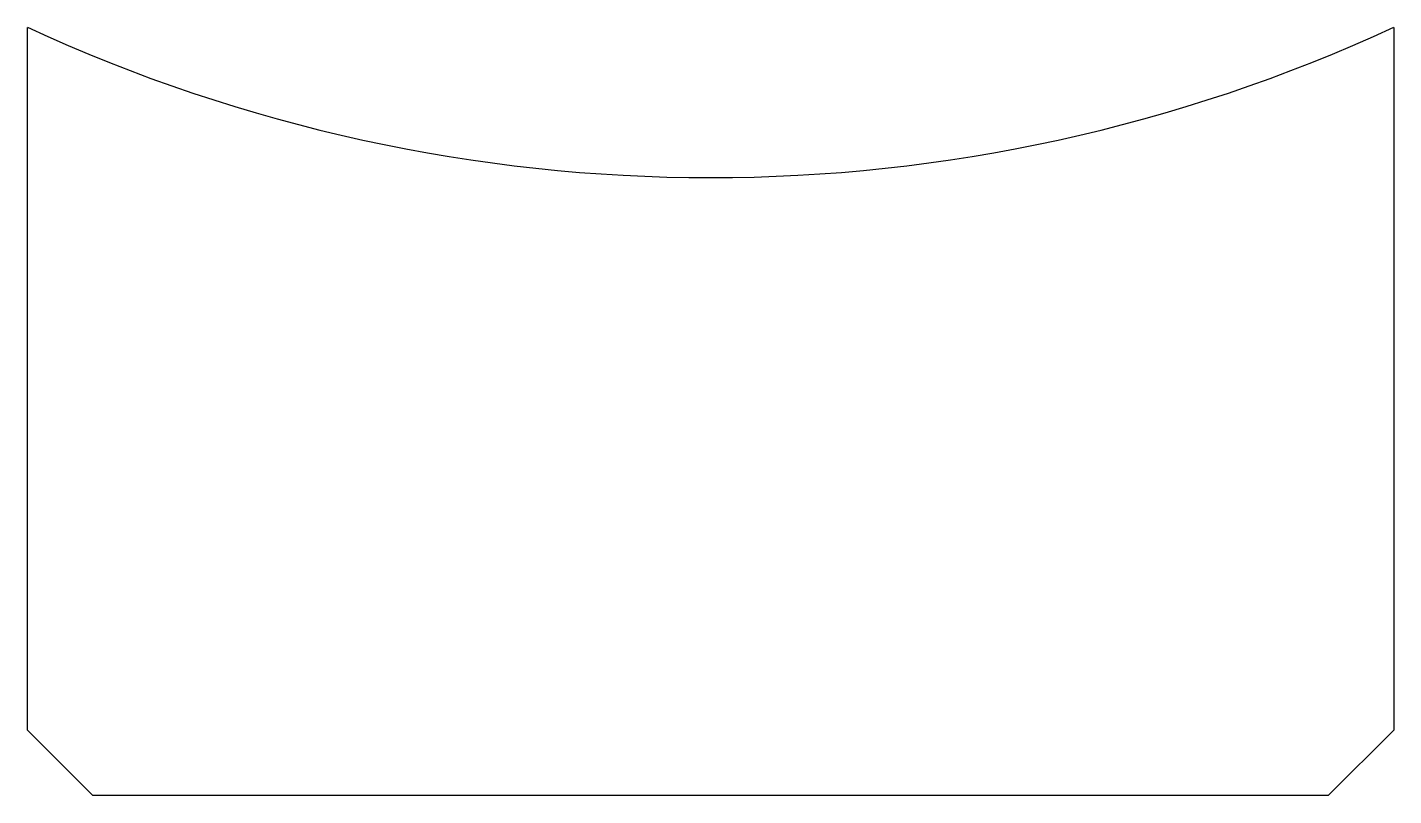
# Model space of a CAD drawing. Header units: millimetres. Extents: x 231 to 419, y 190 to 296.
import ezdxf

# ---------------------------------------------------------------- set-up
doc = ezdxf.new("R2010")
doc.units = ezdxf.units.MM

msp = doc.modelspace()

# ---------------------------------------------------------------- linework, layer by layer
msp.add_lwpolyline([(418.81, 295.98), (418.81, 199.31), (409.81, 190.31), (239.81, 190.31), (230.81, 199.31), (230.81, 295.98)])
msp.add_arc((324.81, 499.31), 224, 245.188, 294.812)

doc.saveas('drawing.dxf')
